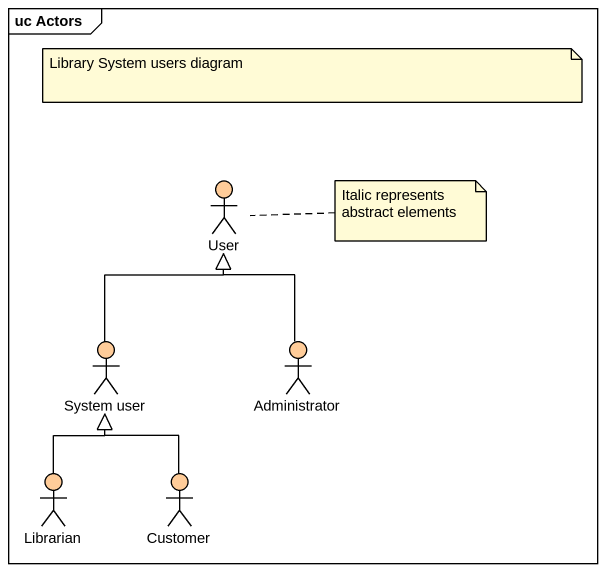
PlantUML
@startuml
mainframe uc Actors
actor User #FFCC99
actor "System user" as System_user #FFCC99
actor Administrator #FFCC99
actor Librarian #FFCC99
actor Customer #FFCC99
System_user -up-|> User
Administrator -up-|> User
Librarian -up-|> System_user
Customer -up-|> System_user
note as N1
  Library System users diagram
end note
note right of User : Italic represents abstract elements
@enduml
